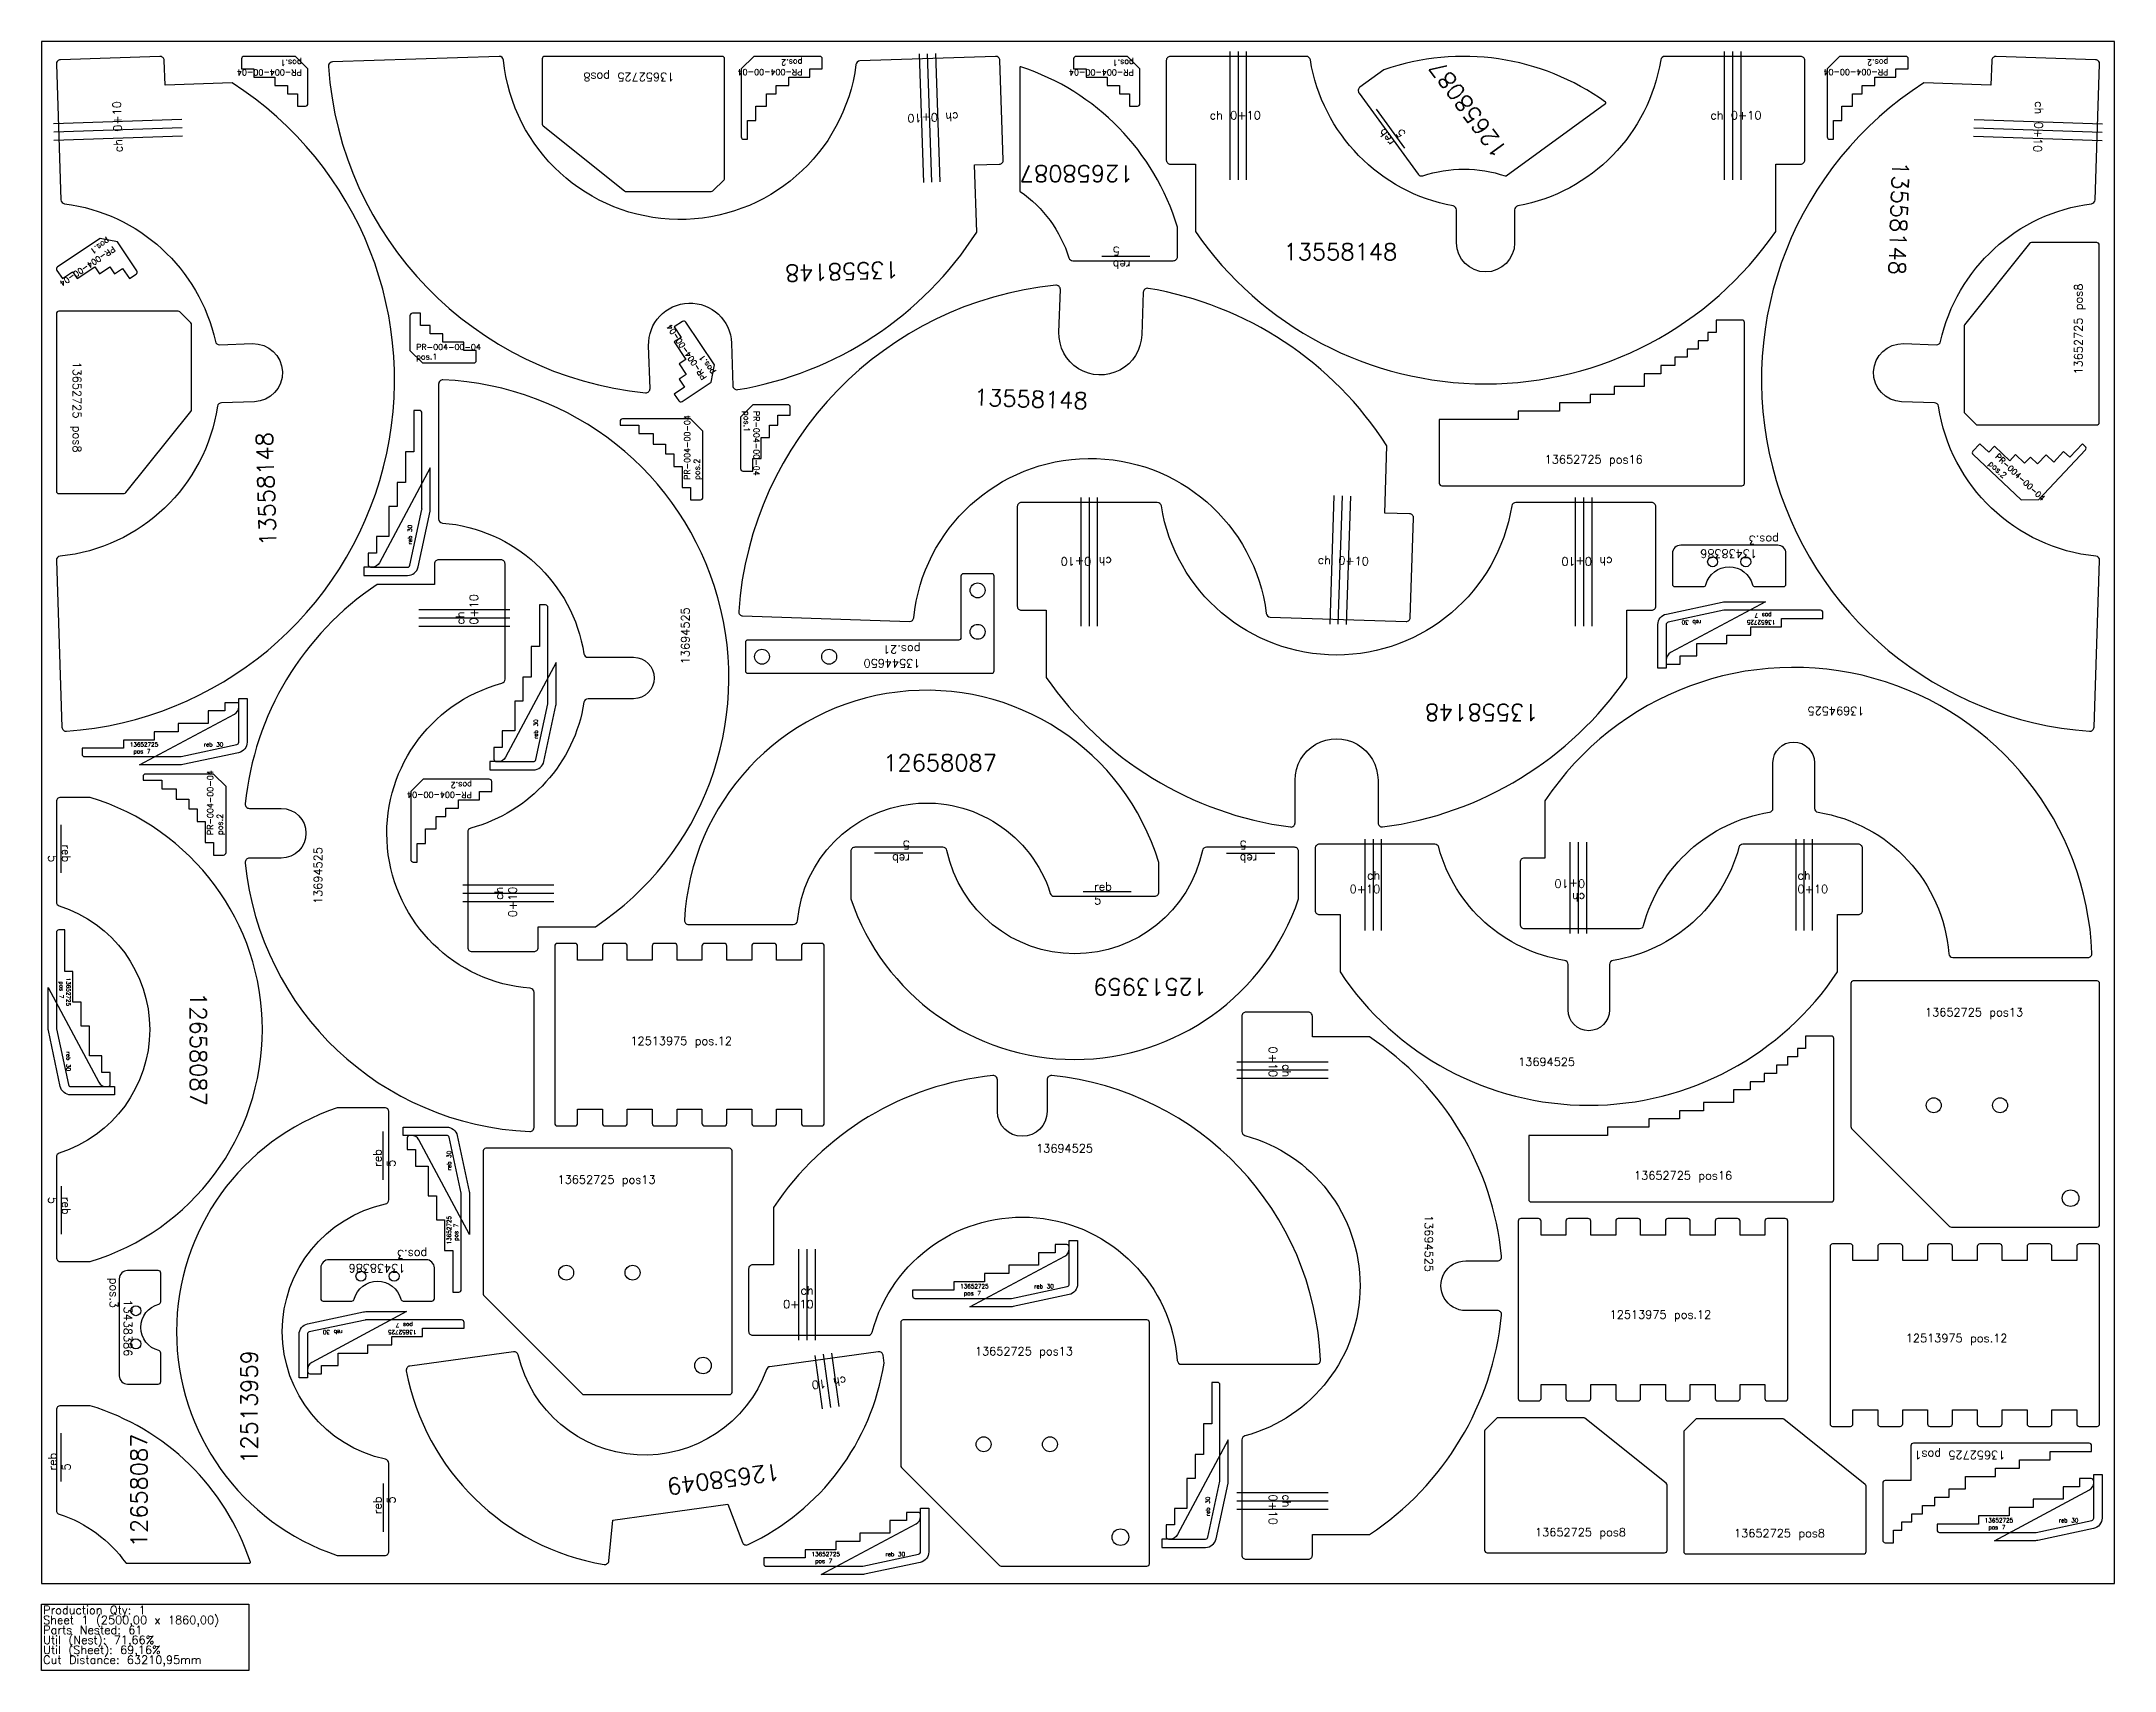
# Model space of a CAD drawing. Header units: millimetres. Extents: x 0 to 2500, y -105 to 1860.
import ezdxf

# ---------------------------------------------------------------- set-up
doc = ezdxf.new("R2010")
doc.units = ezdxf.units.MM
for name, color, linetype in [('12513959', 7, 'Continuous'), ('12658049', 7, 'Continuous'), ('12658087', 7, 'Continuous'), ('13438386', 7, 'Continuous'), ('13544650v0', 7, 'Continuous'), ('13558148', 7, 'Continuous'), ('13652725', 7, 'Continuous'), ('13694525', 7, 'Continuous'), ('Chanfro', 7, 'Continuous'), ('PR-004-00-04', 7, 'Continuous'), ('Rebaixo', 7, 'Continuous'), ('sheet', 24, 'Continuous'), ('Stats', 7, 'Continuous'), ('Texto', 7, 'Continuous')]:
    doc.layers.add(name, color=color, linetype=linetype)
doc.styles.get("Standard").update_dxf_attribs({"font": 'txt.shx'})

msp = doc.modelspace()

# ---------------------------------------------------------------- linework, layer by layer
at = {"color": 4}
for points in [[(606.9, 1842, 0.414214), (603.9, 1839), (603.9, 1760.4, 0.227838), (605.1, 1758.1), (703.1, 1679.7, 0.170304), (705, 1679), (807.7, 1679, 0.198912), (809.8, 1679.9), (823.1, 1693.1, 0.198912), (823.9, 1695.2), (823.9, 1839, 0.414214), (820.9, 1842)], [(2481.5, 1614.5, 0.414214), (2478.5, 1617.5), (2399.9, 1617.5, 0.227838), (2397.6, 1616.3), (2319.2, 1518.3, 0.170304), (2318.5, 1516.4), (2318.5, 1413.7, 0.198912), (2319.4, 1411.6), (2332.6, 1398.3, 0.198912), (2334.7, 1397.5), (2478.5, 1397.5, 0.414214), (2481.5, 1400.5)], [(18, 1317.7, 0.414214), (21, 1314.7), (99.6, 1314.7, 0.227838), (101.9, 1315.8), (180.3, 1413.8, 0.170304), (181, 1415.7), (181, 1518.4, 0.198912), (180.1, 1520.5), (166.9, 1533.8, 0.198912), (164.8, 1534.7), (21, 1534.7, 0.414214), (18, 1531.7)], [(941, 772), (919.5, 772, 0.414214), (916.5, 769), (916.5, 752), (886.5, 752), (886.5, 769, 0.414214), (883.5, 772), (859.5, 772, 0.414214), (856.5, 769), (856.5, 752), (826.5, 752), (826.5, 769, 0.414214), (823.5, 772), (799.5, 772, 0.414214), (796.5, 769), (796.5, 752), (766.5, 752), (766.5, 769, 0.414214), (763.5, 772), (739.5, 772, 0.414214), (736.5, 769), (736.5, 752), (706.5, 752), (706.5, 769, 0.414214), (703.5, 772), (679.5, 772, 0.414214), (676.5, 769), (676.5, 752), (646.5, 752), (646.5, 769, 0.414214), (643.5, 772), (622, 772, 0.414214), (619, 769), (619, 555, 0.414214), (622, 552), (643.5, 552, 0.414214), (646.5, 555), (646.5, 572), (676.5, 572), (676.5, 555, 0.414214), (679.5, 552), (703.5, 552, 0.414214), (706.5, 555), (706.5, 572), (736.5, 572), (736.5, 555, 0.414214), (739.5, 552), (763.5, 552, 0.414214), (766.5, 555), (766.5, 572), (796.5, 572), (796.5, 555, 0.414214), (799.5, 552), (823.5, 552, 0.414214), (826.5, 555), (826.5, 572), (856.5, 572), (856.5, 555, 0.414214), (859.5, 552), (883.5, 552, 0.414214), (886.5, 555), (886.5, 572), (916.5, 572), (916.5, 555, 0.414214), (919.5, 552), (941, 552, 0.414214), (944, 555), (944, 769, 0.414214)], [(2482, 432.8), (2482, 723.8, 0.414214), (2479, 726.8), (2185, 726.8, 0.414214), (2182, 723.8), (2182, 551.1, 0.198912), (2182.9, 548.9), (2301.1, 430.7, 0.198912), (2303.2, 429.8), (2479, 429.8, 0.414214)], [(832.8, 230.9), (832.8, 521.9, 0.414214), (829.8, 524.9), (535.8, 524.9, 0.414214), (532.8, 521.9), (532.8, 349.1, 0.198912), (533.7, 347), (651.9, 228.7, 0.198912), (654.1, 227.9), (829.8, 227.9, 0.414214)], [(2102.9, 440.2), (2081.4, 440.2, 0.414214), (2078.4, 437.2), (2078.4, 420.2), (2048.4, 420.2), (2048.4, 437.2, 0.414214), (2045.4, 440.2), (2021.4, 440.2, 0.414214), (2018.4, 437.2), (2018.4, 420.2), (1988.4, 420.2), (1988.4, 437.2, 0.414214), (1985.4, 440.2), (1961.4, 440.2, 0.414214), (1958.4, 437.2), (1958.4, 420.2), (1928.4, 420.2), (1928.4, 437.2, 0.414214), (1925.4, 440.2), (1901.4, 440.2, 0.414214), (1898.4, 437.2), (1898.4, 420.2), (1868.4, 420.2), (1868.4, 437.2, 0.414214), (1865.4, 440.2), (1841.4, 440.2, 0.414214), (1838.4, 437.2), (1838.4, 420.2), (1808.4, 420.2), (1808.4, 437.2, 0.414214), (1805.4, 440.2), (1783.9, 440.2, 0.414214), (1780.9, 437.2), (1780.9, 223.2, 0.414214), (1783.9, 220.2), (1805.4, 220.2, 0.414214), (1808.4, 223.2), (1808.4, 240.2), (1838.4, 240.2), (1838.4, 223.2, 0.414214), (1841.4, 220.2), (1865.4, 220.2, 0.414214), (1868.4, 223.2), (1868.4, 240.2), (1898.4, 240.2), (1898.4, 223.2, 0.414214), (1901.4, 220.2), (1925.4, 220.2, 0.414214), (1928.4, 223.2), (1928.4, 240.2), (1958.4, 240.2), (1958.4, 223.2, 0.414214), (1961.4, 220.2), (1985.4, 220.2, 0.414214), (1988.4, 223.2), (1988.4, 240.2), (2018.4, 240.2), (2018.4, 223.2, 0.414214), (2021.4, 220.2), (2045.4, 220.2, 0.414214), (2048.4, 223.2), (2048.4, 240.2), (2078.4, 240.2), (2078.4, 223.2, 0.414214), (2081.4, 220.2), (2102.9, 220.2, 0.414214), (2105.9, 223.2), (2105.9, 437.2, 0.414214)], [(2479, 409.5), (2457.5, 409.5, 0.414214), (2454.5, 406.5), (2454.5, 389.5), (2424.5, 389.5), (2424.5, 406.5, 0.414214), (2421.5, 409.5), (2397.5, 409.5, 0.414214), (2394.5, 406.5), (2394.5, 389.5), (2364.5, 389.5), (2364.5, 406.5, 0.414214), (2361.5, 409.5), (2337.5, 409.5, 0.414214), (2334.5, 406.5), (2334.5, 389.5), (2304.5, 389.5), (2304.5, 406.5, 0.414214), (2301.5, 409.5), (2277.5, 409.5, 0.414214), (2274.5, 406.5), (2274.5, 389.5), (2244.5, 389.5), (2244.5, 406.5, 0.414214), (2241.5, 409.5), (2217.5, 409.5, 0.414214), (2214.5, 406.5), (2214.5, 389.5), (2184.5, 389.5), (2184.5, 406.5, 0.414214), (2181.5, 409.5), (2160, 409.5, 0.414214), (2157, 406.5), (2157, 192.5, 0.414214), (2160, 189.5), (2181.5, 189.5, 0.414214), (2184.5, 192.5), (2184.5, 209.5), (2214.5, 209.5), (2214.5, 192.5, 0.414214), (2217.5, 189.5), (2241.5, 189.5, 0.414214), (2244.5, 192.5), (2244.5, 209.5), (2274.5, 209.5), (2274.5, 192.5, 0.414214), (2277.5, 189.5), (2301.5, 189.5, 0.414214), (2304.5, 192.5), (2304.5, 209.5), (2334.5, 209.5), (2334.5, 192.5, 0.414214), (2337.5, 189.5), (2361.5, 189.5, 0.414214), (2364.5, 192.5), (2364.5, 209.5), (2394.5, 209.5), (2394.5, 192.5, 0.414214), (2397.5, 189.5), (2421.5, 189.5, 0.414214), (2424.5, 192.5), (2424.5, 209.5), (2454.5, 209.5), (2454.5, 192.5, 0.414214), (2457.5, 189.5), (2479, 189.5, 0.414214), (2482, 192.5), (2482, 406.5, 0.414214)], [(1336.2, 23.9), (1336.2, 314.9, 0.414214), (1333.2, 317.9), (1039.2, 317.9, 0.414214), (1036.2, 314.9), (1036.2, 142.1, 0.198912), (1037.1, 140), (1155.3, 21.8, 0.198912), (1157.4, 20.9), (1333.2, 20.9, 0.414214)], [(1957.4, 37, 0.414214), (1960.4, 40), (1960.4, 118.5, 0.227838), (1959.3, 120.9), (1861.2, 199.3, 0.170304), (1859.4, 200), (1756.6, 200, 0.198912), (1754.5, 199.1), (1741.3, 185.8, 0.198912), (1740.4, 183.7), (1740.4, 40, 0.414214), (1743.4, 37)], [(2197.4, 35.7, 0.414214), (2200.4, 38.7), (2200.4, 117.3, 0.227838), (2199.3, 119.6), (2101.2, 198.1, 0.170304), (2099.4, 198.7), (1996.6, 198.7, 0.198912), (1994.5, 197.8), (1981.3, 184.6, 0.198912), (1980.4, 182.5), (1980.4, 38.7, 0.414214), (1983.4, 35.7)]]:
    msp.add_lwpolyline(points, format="xyb", close=True, dxfattribs=at)
at = {"color": 1}
for points in [[(441.5, 1225.9, 0.353653), (444.4, 1228.2), (458.9, 1295.6, 0.052822), (458.9, 1296.2), (458.9, 1411.9, 0.414214), (455.9, 1414.9), (448.9, 1414.9), (448.9, 1364.9), (438.9, 1364.9), (438.9, 1327.9), (428.9, 1327.9), (428.9, 1298.9), (418.9, 1298.9), (418.9, 1262.9), (403.9, 1262.9), (403.9, 1242.9), (393.9, 1242.9), (393.9, 1228.9, 0.414214), (396.9, 1225.9)], [(593.3, 991.3, 0.353653), (596.2, 993.7), (610.6, 1061, 0.052822), (610.7, 1061.6), (610.7, 1177.3, 0.414214), (607.7, 1180.3), (600.7, 1180.3), (600.7, 1130.3), (590.7, 1130.3), (590.7, 1093.3), (580.7, 1093.3), (580.7, 1064.3), (570.7, 1064.3), (570.7, 1028.3), (555.7, 1028.3), (555.7, 1008.3), (545.7, 1008.3), (545.7, 994.3, 0.414214), (548.7, 991.3)], [(1403.8, 53.6, 0.353653), (1406.7, 56), (1421.1, 123.3, 0.052822), (1421.2, 123.9), (1421.2, 239.6, 0.414214), (1418.2, 242.6), (1411.2, 242.6), (1411.2, 192.6), (1401.2, 192.6), (1401.2, 155.6), (1391.2, 155.6), (1391.2, 126.6), (1381.2, 126.6), (1381.2, 90.6), (1366.2, 90.6), (1366.2, 70.6), (1356.2, 70.6), (1356.2, 56.6, 0.414214), (1359.2, 53.6)]]:
    msp.add_lwpolyline(points, format="xyb", close=True, dxfattribs=at)
at = {"color": 2}
for points in [[(1959.3, 1156.6), (1959.3, 1109), (1976.3, 1109), (1976.3, 1119), (1996.3, 1119), (1996.3, 1134), (2032.3, 1134), (2032.3, 1144), (2061.3, 1144), (2061.3, 1154), (2098.3, 1154), (2098.3, 1164), (2148.3, 1164), (2148.3, 1171, 0.414214), (2145.3, 1174), (2029.7, 1174, 0.052822), (2029, 1174), (1961.7, 1159.5, 0.353653)], [(238, 1014.8), (238, 1062.4), (221, 1062.4), (221, 1052.4), (201, 1052.4), (201, 1037.4), (165, 1037.4), (165, 1027.4), (136, 1027.4), (136, 1017.4), (99, 1017.4), (99, 1007.4), (49, 1007.4), (49, 1000.4, 0.414214), (52, 997.4), (167.7, 997.4, 0.052822), (168.3, 997.4), (235.6, 1011.9, 0.353653)], [(35.4, 599.3), (80, 599.3, 0.414214), (83, 602.3), (83, 616.3), (73, 616.3), (73, 636.3), (58, 636.3), (58, 672.3), (48, 672.3), (48, 701.3), (38, 701.3), (38, 738.3), (28, 738.3), (28, 788.3), (21, 788.3, 0.414214), (18, 785.3), (18, 669.6, 0.052822), (18.1, 669), (32.5, 601.7, 0.353653)], [(488.7, 540.5), (444.2, 540.5, 0.414214), (441.2, 537.5), (441.2, 523.5), (451.2, 523.5), (451.2, 503.5), (466.2, 503.5), (466.2, 467.5), (476.2, 467.5), (476.2, 438.5), (486.2, 438.5), (486.2, 401.5), (496.2, 401.5), (496.2, 351.5), (503.2, 351.5, 0.414214), (506.2, 354.5), (506.2, 470.2, 0.052822), (506.1, 470.8), (491.7, 538.2, 0.353653)], [(1239.4, 361.2), (1239.4, 405.8, 0.414214), (1236.4, 408.8), (1222.4, 408.8), (1222.4, 398.8), (1202.4, 398.8), (1202.4, 383.8), (1166.4, 383.8), (1166.4, 373.8), (1137.4, 373.8), (1137.4, 363.8), (1100.4, 363.8), (1100.4, 353.8), (1050.4, 353.8), (1050.4, 346.8, 0.414214), (1053.4, 343.8), (1169.1, 343.8, 0.052822), (1169.8, 343.9), (1237.1, 358.3, 0.353653)], [(320.7, 300.5), (320.7, 255.9, 0.414214), (323.7, 252.9), (337.7, 252.9), (337.7, 262.9), (357.7, 262.9), (357.7, 277.9), (393.7, 277.9), (393.7, 287.9), (422.7, 287.9), (422.7, 297.9), (459.7, 297.9), (459.7, 307.9), (509.7, 307.9), (509.7, 314.9, 0.414214), (506.7, 317.9), (391, 317.9, 0.052822), (390.4, 317.8), (323, 303.4, 0.353653)], [(2474.9, 79), (2474.9, 123.6, 0.414214), (2471.9, 126.6), (2457.9, 126.6), (2457.9, 116.6), (2437.9, 116.6), (2437.9, 101.6), (2401.9, 101.6), (2401.9, 91.6), (2372.9, 91.6), (2372.9, 81.6), (2335.9, 81.6), (2335.9, 71.6), (2285.9, 71.6), (2285.9, 64.6, 0.414214), (2288.9, 61.6), (2404.6, 61.6, 0.052822), (2405.3, 61.6), (2472.6, 76.1, 0.353653)], [(1060.1, 38.2), (1060.1, 82.8, 0.414214), (1057.1, 85.8), (1043.1, 85.8), (1043.1, 75.8), (1023.1, 75.8), (1023.1, 60.8), (987.1, 60.8), (987.1, 50.8), (958.1, 50.8), (958.1, 40.8), (921.1, 40.8), (921.1, 30.8), (871.1, 30.8), (871.1, 23.8, 0.414214), (874.1, 20.8), (989.8, 20.8, 0.052822), (990.4, 20.9), (1057.7, 35.3, 0.353653)]]:
    msp.add_lwpolyline(points, format="xyb", close=True, dxfattribs=at)
at = {"color": 4}
for centre, radius in [((2282, 576.8), 9), ((2362, 576.8), 9), ((2447, 464.8), 10), ((632.8, 374.9), 9), ((712.8, 374.9), 9), ((797.8, 262.9), 10), ((1136.2, 167.9), 9), ((1216.2, 167.9), 9), ((1301.2, 55.9), 10)]:
    msp.add_circle(centre, radius, dxfattribs=at)
at = {"layer": '12513959', "color": 4}
for points in [[(1087.1, 888), (981, 888, 0.414214), (976, 883), (976, 825.8, 0.717624), (1516, 825.8), (1516, 883, 0.414214), (1511, 888), (1404.9, 888, 0.353739), (1400.1, 884.1, -0.808668), (1092, 884.1, 0.353739)], [(419, 462.7), (419, 568.8, 0.414214), (414, 573.8), (356.7, 573.8, 0.717624), (356.7, 33.8), (414, 33.8, 0.414214), (419, 38.8), (419, 144.9, 0.353739), (415, 149.8, -0.808668), (415, 457.8, 0.353739)]]:
    msp.add_lwpolyline(points, format="xyb", close=True, dxfattribs=at)
at = {"layer": '12658049', "color": 4}
msp.add_lwpolyline([(1009.2, 279.5), (878.5, 261.5, 0.27887), (874.5, 258.3, -0.746733), (574.9, 275.7, 0.387226), (569.3, 279.5), (444.2, 262.3, 0.429586), (440, 256.4, 0.313253), (678.5, 23, 0.435826), (684.3, 27.4), (688.9, 76.4), (827.6, 95.5), (845.3, 49.6, 0.435826), (852.1, 46.9, 0.248185), (1016.2, 265.8), (1014.9, 275.3, 0.414214)], format="xyb", close=True, dxfattribs=at)
at = {"layer": '12658087', "color": 4}
for points in [[(1179.9, 1680.1, 0.243337), (1180.4, 1679.2, -0.163054), (1239.1, 1599, 0.32655), (1243.8, 1595.5), (1364.9, 1595.5, 0.414214), (1369.9, 1600.5), (1369.9, 1636.1, 0.244692), (1181.2, 1829.4, 0.510573), (1179.9, 1828.4)], [(1766.2, 1697.9), (1886.1, 1785.2, 0.510573), (1886.1, 1786.9, 0.244692), (1618.8, 1825.6), (1590, 1804.7, 0.414214), (1588.9, 1797.7), (1660.2, 1699.8, 0.32655), (1665.8, 1698, -0.163054), (1765.2, 1697.8, 0.243337)], [(1342.5, 828.9, 0.414214), (1347.5, 833.9), (1347.5, 869.5, 0.840577), (775.4, 800.1, 0.429586), (780.4, 794.9), (906.7, 794.9, 0.387226), (911.7, 799.4, -0.817096), (1216.6, 832.4, 0.32655), (1221.4, 828.9)], [(18, 514.3), (18, 393.2, 0.414214), (23, 388.2), (58.6, 388.2, 0.742519), (58.6, 948.2), (23, 948.2, 0.414214), (18, 943.2), (18, 822.1, 0.32655), (21.5, 817.3, -0.731055), (21.5, 519.1, 0.32655)], [(102.6, 24.4), (250.9, 24.4, 0.510573), (251.9, 25.7, 0.244692), (58.6, 214.4), (23, 214.4, 0.414214), (18, 209.4), (18, 88.3, 0.32655), (21.5, 83.5, -0.163054), (101.7, 24.8, 0.243337)]]:
    msp.add_lwpolyline(points, format="xyb", close=True, dxfattribs=at)
at = {"layer": '13438386', "color": 4}
for points in [[(2100.8, 1202.4, 0.414214), (2103.8, 1205.4), (2103.8, 1242.4, 0.414214), (2093.8, 1252.4), (1976.8, 1252.4, 0.414214), (1966.8, 1242.4), (1966.8, 1205.4, 0.414214), (1969.8, 1202.4), (2004.3, 1202.4, 0.341999), (2007.2, 1204.7, -0.774597), (2063.4, 1204.7, 0.341999), (2066.3, 1202.4)], [(143.9, 374.5, 0.414214), (140.9, 377.5), (103.9, 377.5, 0.414214), (93.9, 367.5), (93.9, 250.5, 0.414214), (103.9, 240.5), (140.9, 240.5, 0.414214), (143.9, 243.5), (143.9, 278, 0.341999), (141.6, 280.9, -0.774597), (141.6, 337, 0.341999), (143.9, 339.9)], [(470.8, 340.6, 0.414214), (473.8, 343.6), (473.8, 380.6, 0.414214), (463.8, 390.6), (346.8, 390.6, 0.414214), (336.8, 380.6), (336.8, 343.6, 0.414214), (339.8, 340.6), (374.3, 340.6, 0.341999), (377.2, 342.9, -0.774597), (433.4, 342.9, 0.341999), (436.3, 340.6)]]:
    msp.add_lwpolyline(points, format="xyb", close=True, dxfattribs=at)
for centre in [(2015.3, 1232.4), (2055.3, 1232.4), (385.3, 370.6), (425.3, 370.6), (113.9, 329), (113.9, 289)]:
    msp.add_circle(centre, 6, dxfattribs=at)
at = {"layer": '13544650v0', "color": 4}
msp.add_lwpolyline([(851.9, 1137.9, 0.414214), (848.9, 1134.9), (848.9, 1100.9, 0.414214), (851.9, 1097.9), (1145.9, 1097.9, 0.414214), (1148.9, 1100.9), (1148.9, 1214.9, 0.414214), (1145.9, 1217.9), (1111.9, 1217.9, 0.414214), (1108.9, 1214.9), (1108.9, 1140.9, -0.414214), (1105.9, 1137.9)], format="xyb", close=True, dxfattribs=at)
for centre in [(1128.9, 1197.9), (1128.9, 1147.9), (868.9, 1117.9), (949.9, 1117.9)]:
    msp.add_circle(centre, 9, dxfattribs=at)
at = {"layer": '13558148', "color": 4}
for points in [[(256.8, 1425.5), (217.1, 1424.2, 0.361383), (212.3, 1420, -0.342125), (22.5, 1239.1, 0.394276), (18, 1234), (24.7, 1032.8, 0.424715), (30.1, 1028, 0.722503), (230, 1809.9), (149, 1807.2), (148, 1837.1, 0.414214), (142.8, 1842), (22.9, 1838, 0.414214), (18, 1832.8), (23.5, 1669.1, 0.367947), (27.9, 1664.3, -0.316641), (209.7, 1498.1, 0.361383), (214.8, 1494.2), (254.4, 1495.5, -0.999995)], [(728.4, 1436.3, 0.453224), (733.9, 1441.4), (732.2, 1492.8, -0.999999), (832.1, 1496.1), (833.8, 1444.8, 0.453224), (839.6, 1440, 0.212169), (1127.8, 1630), (1125.1, 1711), (1155.1, 1712, 0.414214), (1159.9, 1717.2), (1155.9, 1837.1, 0.414214), (1150.7, 1842), (987, 1836.5, 0.367947), (982.2, 1832.1, -0.891565), (557.1, 1837.5, 0.394276), (551.9, 1842), (350.8, 1835.3, 0.424715), (346, 1829.9, 0.36609)], [(1530.2, 1837.8, 0.367947), (1525.3, 1842), (1361.5, 1842, 0.414214), (1356.5, 1837), (1356.5, 1717, 0.414214), (1361.5, 1712), (1391.5, 1712), (1391.5, 1630.9, 0.525454), (2091.5, 1630.9), (2091.5, 1712), (2121.5, 1712, 0.414214), (2126.5, 1717), (2126.5, 1837, 0.414214), (2121.5, 1842), (1957.7, 1842, 0.367947), (1952.7, 1837.8, -0.316641), (1780.6, 1661.6, 0.361383), (1776.5, 1656.7), (1776.5, 1617, -0.999995), (1706.5, 1617), (1706.5, 1656.7, 0.361383), (1702.4, 1661.6, -0.316641)], [(2243.2, 1425.5, -0.999997), (2245.6, 1495.5), (2285.2, 1494.2, 0.361383), (2290.3, 1498.1, -0.316641), (2472.1, 1664.3, 0.367947), (2476.5, 1669.1), (2482, 1832.8, 0.414214), (2477.1, 1838), (2357.2, 1842, 0.414214), (2352, 1837.1), (2351, 1807.2), (2270, 1809.9, 0.722503), (2469.9, 1028, 0.424715), (2475.3, 1032.8), (2482, 1234, 0.394276), (2477.5, 1239.1, -0.342125), (2287.7, 1420, 0.361383), (2282.9, 1424.2)], [(1223.2, 1565.9, 0.36609), (840.8, 1172.3, 0.424715), (845.6, 1167), (1046.8, 1160.3, 0.394276), (1051.9, 1164.8, -0.891565), (1477.1, 1170.1, 0.367947), (1481.8, 1165.7), (1645.6, 1160.3, 0.414214), (1650.7, 1165.1), (1654.7, 1285, 0.414214), (1649.9, 1290.2), (1619.9, 1291.2), (1622.6, 1372.2, 0.212169), (1334.5, 1562.2, 0.453224), (1328.7, 1557.5), (1326.9, 1506.1, -1.000003), (1227, 1509.4), (1228.7, 1560.8, 0.453224)], [(1911.8, 1092.8), (1911.8, 1173.9), (1941.8, 1173.9, 0.414214), (1946.8, 1178.9), (1946.8, 1298.9, 0.414214), (1941.8, 1303.9), (1778, 1303.9, 0.367947), (1773, 1299.7, -0.851122), (1350.5, 1299.7, 0.367947), (1345.6, 1303.9), (1181.8, 1303.9, 0.414214), (1176.8, 1298.9), (1176.8, 1178.9, 0.414214), (1181.8, 1173.9), (1211.8, 1173.9), (1211.8, 1092.8, 0.212169), (1506.1, 912.5, 0.453224), (1511.8, 917.5), (1511.8, 968.9, -1.000002), (1611.8, 968.9), (1611.8, 917.5, 0.453224), (1617.4, 912.5, 0.212169)]]:
    msp.add_lwpolyline(points, format="xyb", close=True, dxfattribs=at)
at = {"layer": '13652725', "color": 4}
for points in [[(1685.7, 1327, 0.414214), (1688.7, 1324), (2050.7, 1324, 0.414214), (2053.7, 1327), (2053.7, 1521, 0.414214), (2050.7, 1524), (2019.7, 1524), (2019.7, 1509), (2009.7, 1509), (2009.7, 1499), (1997.7, 1499), (1997.7, 1489), (1984.7, 1489), (1984.7, 1479), (1969.7, 1479), (1969.7, 1469), (1952.7, 1469), (1952.7, 1459), (1932.7, 1459), (1932.7, 1444), (1896.7, 1444), (1896.7, 1434), (1867.7, 1434), (1867.7, 1424), (1830.7, 1424), (1830.7, 1414), (1780.7, 1414), (1780.7, 1404), (1685.7, 1404)], [(1793.5, 463.3, 0.414214), (1796.5, 460.3), (2158.5, 460.3, 0.414214), (2161.5, 463.3), (2161.5, 657.3, 0.414214), (2158.5, 660.3), (2127.5, 660.3), (2127.5, 645.3), (2117.5, 645.3), (2117.5, 635.3), (2105.5, 635.3), (2105.5, 625.3), (2092.5, 625.3), (2092.5, 615.3), (2077.5, 615.3), (2077.5, 605.3), (2060.5, 605.3), (2060.5, 595.3), (2040.5, 595.3), (2040.5, 580.3), (2004.5, 580.3), (2004.5, 570.3), (1975.5, 570.3), (1975.5, 560.3), (1938.5, 560.3), (1938.5, 550.3), (1888.5, 550.3), (1888.5, 540.3), (1793.5, 540.3)], [(2422.4, 159.2), (2472.4, 159.2), (2472.4, 166.2, 0.414214), (2469.4, 169.2), (2257.4, 169.2, 0.414214), (2254.4, 166.2), (2254.4, 124.2), (2223.4, 124.2, 0.414214), (2220.4, 121.2), (2220.4, 52.2, 0.414214), (2223.4, 49.2), (2233.4, 49.2), (2233.4, 64.2), (2243.4, 64.2), (2243.4, 74.2), (2255.4, 74.2), (2255.4, 84.2), (2268.4, 84.2), (2268.4, 94.2), (2283.4, 94.2), (2283.4, 104.2), (2300.4, 104.2), (2300.4, 114.2), (2320.4, 114.2), (2320.4, 129.2), (2356.4, 129.2), (2356.4, 139.2), (2385.4, 139.2), (2385.4, 149.2), (2422.4, 149.2)]]:
    msp.add_lwpolyline(points, format="xyb", close=True, dxfattribs=at)
at = {"layer": '13694525', "color": 4}
for points in [[(517.7, 911.1, 0.339188), (514, 906.3), (514, 767.2, 0.414214), (519, 762.2), (594, 762.2, 0.414214), (599, 767.2), (599, 792.2), (668, 792.2, 0.726683), (484.2, 1451.8, 0.426648), (479, 1446.8), (479, 1284.1, 0.391548), (483.6, 1279.1, -0.347088), (654.2, 1121.4, 0.369089), (659.1, 1117.2), (714, 1117.2, -0.999996), (714, 1067.2), (659.1, 1067.2, 0.369089), (654.2, 1062.9, -0.296117)], [(554, 1234.9), (479, 1234.9, 0.414214), (474, 1229.9), (474, 1204.9), (405, 1204.9, 0.225289), (245.8, 940.4, 0.443442), (250.8, 934.9), (289, 934.9, -0.999994), (289, 874.9), (250.8, 874.9, 0.443442), (245.8, 869.4, 0.373488), (588.8, 545.2, 0.426648), (594, 550.2), (594, 712.9, 0.391548), (589.4, 717.9, -0.842647), (555.3, 1085.9, 0.339188), (559, 1090.8), (559, 1229.9, 0.414214)], [(1932.1, 793.7, -0.296117), (2083.9, 930.2, 0.369089), (2088.1, 935.1), (2088.1, 990, -0.999998), (2138.1, 990), (2138.1, 935.1, 0.369089), (2142.4, 930.2, -0.347088), (2300.1, 759.6, 0.391548), (2305, 755), (2467.8, 755, 0.426648), (2472.8, 760.2, 0.726683), (1813.1, 944), (1813.1, 875), (1788.1, 875, 0.414214), (1783.1, 870), (1783.1, 795, 0.414214), (1788.1, 790), (1927.2, 790, 0.339188)], [(1836.8, 751.6, -0.296117), (1685, 888.1, 0.339188), (1680.2, 891.8), (1541, 891.8, 0.414214), (1536, 886.8), (1536, 811.8, 0.414214), (1541, 806.8), (1566, 806.8), (1566, 737.8, 0.536675), (2166, 737.8), (2166, 806.8), (2191, 806.8, 0.414214), (2196, 811.8), (2196, 886.8, 0.414214), (2191, 891.8), (2051.9, 891.8, 0.339188), (2047.1, 888.1, -0.296117), (1895.3, 751.6, 0.369089), (1891, 746.6), (1891, 691.8, -0.999996), (1841, 691.8), (1841, 746.6, 0.369089)], [(1532.6, 659.2), (1532.6, 684.2, 0.414214), (1527.6, 689.2), (1452.6, 689.2, 0.414214), (1447.6, 684.2), (1447.6, 545.1, 0.339188), (1451.3, 540.3, -0.76657), (1451.3, 178.1, 0.339188), (1447.6, 173.3), (1447.6, 34.2, 0.414214), (1452.6, 29.2), (1527.6, 29.2, 0.414214), (1532.6, 34.2), (1532.6, 59.2), (1601.6, 59.2, 0.225289), (1760.8, 323.7, 0.443442), (1755.8, 329.2), (1717.6, 329.2, -1.000001), (1717.6, 389.2), (1755.8, 389.2, 0.443442), (1760.8, 394.7, 0.225289), (1601.6, 659.2)], [(852.8, 304.4, 0.414214), (857.8, 299.4), (996.9, 299.4, 0.339188), (1001.7, 303.1, -0.842647), (1369.7, 269, 0.391548), (1374.7, 264.4), (1537.5, 264.4, 0.426648), (1542.5, 269.6, 0.373488), (1218.3, 612.6, 0.443442), (1212.8, 607.6), (1212.8, 569.4, -0.999995), (1152.8, 569.4), (1152.8, 607.6, 0.443442), (1147.3, 612.6, 0.225289), (882.8, 453.4), (882.8, 384.4), (857.8, 384.4, 0.414214), (852.8, 379.4)]]:
    msp.add_lwpolyline(points, format="xyb", close=True, dxfattribs=at)
at = {"layer": 'Chanfro', "color": 4}
for p, q in [((1063.9, 1690), (1058.7, 1844.9)), ((1073.9, 1690.3), (1068.7, 1845.2)), ((1083.8, 1690.7), (1078.7, 1845.6)), ((1433.4, 1693), (1433.4, 1848)), ((1443.4, 1693), (1443.4, 1848)), ((1453.4, 1693), (1453.4, 1848)), ((2029.6, 1693), (2029.6, 1848)), ((2039.6, 1693), (2039.6, 1848)), ((2049.6, 1693), (2049.6, 1848)), ((169.3, 1765.9), (14.4, 1760.7)), ((169.7, 1755.9), (14.8, 1750.7)), ((2330.3, 1755.9), (2485.2, 1750.7)), ((2330.7, 1765.9), (2485.6, 1760.7)), ((170, 1745.9), (15.1, 1740.7)), ((2330, 1745.9), (2484.9, 1740.7)), ((1253.7, 1154.9), (1253.7, 1309.9)), ((1263.7, 1154.9), (1263.7, 1309.9)), ((1273.7, 1154.9), (1273.7, 1309.9)), ((1558.7, 1312.3), (1553.5, 1157.3)), ((1568.7, 1311.9), (1563.5, 1157)), ((1578.7, 1311.6), (1573.5, 1156.7)), ((1849.9, 1154.9), (1849.9, 1309.9)), ((1859.9, 1154.9), (1859.9, 1309.9)), ((1869.9, 1154.9), (1869.9, 1309.9)), ((455, 1174.7), (565, 1174.7)), ((455, 1164.7), (565, 1164.7)), ((455, 1154.7), (565, 1154.7)), ((1596.2, 787.8), (1596.2, 897.8)), ((1606.2, 787.8), (1606.2, 897.8)), ((1616.2, 787.8), (1616.2, 897.8)), ((1843.3, 894), (1843.3, 784)), ((1853.3, 894), (1853.3, 784)), ((1863.3, 894), (1863.3, 784)), ((2115.9, 787.8), (2115.9, 897.8)), ((2125.9, 787.8), (2125.9, 897.8)), ((2135.9, 787.8), (2135.9, 897.8)), ((618, 842.3), (508, 842.3)), ((618, 832.3), (508, 832.3)), ((618, 822.3), (508, 822.3)), ((1551.6, 629), (1441.6, 629)), ((1551.6, 619), (1441.6, 619)), ((1551.6, 609), (1441.6, 609)), ((913, 403.4), (913, 293.4)), ((923, 403.4), (923, 293.4)), ((933, 403.4), (933, 293.4)), ((942, 210.7), (933.1, 275.1)), ((951.9, 212.1), (943, 276.5)), ((961.8, 213.4), (953, 277.8)), ((1551.6, 109.3), (1441.6, 109.3)), ((1551.6, 99.3), (1441.6, 99.3)), ((1551.6, 89.3), (1441.6, 89.3))]:
    msp.add_line(p, q, dxfattribs=at)
at = {"layer": 'PR-004-00-04', "color": 4}
for points in [[(308.6, 1782), (318.3, 1782, 0.414214), (321.3, 1785), (321.3, 1827), (306.3, 1842), (244.3, 1842, 0.414214), (241.3, 1839), (241.3, 1827), (256.3, 1827), (256.3, 1817), (281.6, 1817), (281.6, 1807), (296.8, 1807), (296.8, 1797), (308.6, 1797)], [(858.9, 1842), (843.9, 1827), (843.9, 1745, 0.414214), (846.9, 1742), (851.5, 1742), (851.5, 1764.5), (861.6, 1764.5), (861.6, 1782), (874.3, 1782), (874.3, 1797), (886.1, 1797), (886.1, 1807), (901.3, 1807), (901.3, 1817), (926.6, 1817), (926.6, 1827), (941.6, 1827), (941.6, 1839, 0.414214), (938.6, 1842)], [(1312, 1782), (1321.7, 1782, 0.414214), (1324.7, 1785), (1324.7, 1827), (1309.7, 1842), (1247.7, 1842, 0.414214), (1244.7, 1839), (1244.7, 1827), (1259.7, 1827), (1259.7, 1817), (1285, 1817), (1285, 1807), (1300.2, 1807), (1300.2, 1797), (1312, 1797)], [(2168.5, 1842), (2153.5, 1827), (2153.5, 1745, 0.414214), (2156.5, 1742), (2161.1, 1742), (2161.1, 1764.5), (2171.2, 1764.5), (2171.2, 1782), (2183.9, 1782), (2183.9, 1797), (2195.7, 1797), (2195.7, 1807), (2210.9, 1807), (2210.9, 1817), (2236.2, 1817), (2236.2, 1827), (2251.2, 1827), (2251.2, 1839, 0.414214), (2248.2, 1842)], [(106.1, 1573.9), (114.2, 1579.3, 0.414214), (115, 1583.4), (91.7, 1618.3), (70.9, 1622.5), (19.3, 1588, 0.414214), (18.5, 1583.9), (25.2, 1573.9), (37.6, 1582.2), (43.2, 1573.9), (64.2, 1588), (69.8, 1579.7), (82.4, 1588.1), (88, 1579.8), (97.8, 1586.3)], [(457.1, 1532.2), (447.4, 1532.2, 0.414214), (444.4, 1529.2), (444.4, 1487.2), (459.4, 1472.2), (521.4, 1472.2, 0.414214), (524.4, 1475.2), (524.4, 1487.2), (509.4, 1487.2), (509.4, 1497.2), (484.1, 1497.2), (484.1, 1507.2), (468.9, 1507.2), (468.9, 1517.2), (457.1, 1517.2)], [(763.1, 1434.6), (768.5, 1426.6, 0.414214), (772.6, 1425.7), (807.5, 1449.1), (811.7, 1469.9), (777.2, 1521.4, 0.414214), (773.1, 1522.2), (763.1, 1515.6), (771.4, 1503.1), (763.1, 1497.5), (777.2, 1476.5), (768.9, 1471), (777.3, 1458.3), (769, 1452.8), (775.5, 1442.9)], [(797.7, 1389.8), (782.7, 1404.8), (700.7, 1404.8, 0.414214), (697.7, 1401.8), (697.7, 1397.2), (720.2, 1397.2), (720.2, 1387.1), (737.7, 1387.1), (737.7, 1374.4), (752.7, 1374.4), (752.7, 1362.6), (762.7, 1362.6), (762.7, 1347.4), (772.7, 1347.4), (772.7, 1322.1), (782.7, 1322.1), (782.7, 1307.1), (794.7, 1307.1, 0.414214), (797.7, 1310.1)], [(903, 1409.1), (903, 1418.8, 0.414214), (900, 1421.8), (858, 1421.8), (843, 1406.8), (843, 1344.8, 0.414214), (846, 1341.8), (858, 1341.8), (858, 1356.8), (868, 1356.8), (868, 1382.1), (878, 1382.1), (878, 1397.3), (888, 1397.3), (888, 1409.1)], [(2387.4, 1307.1), (2408.6, 1307.7), (2464.9, 1367.3, 0.414214), (2464.7, 1371.6), (2461.4, 1374.7), (2446, 1358.4), (2438.6, 1365.3), (2426.6, 1352.6), (2417.4, 1361.3), (2407.1, 1350.4), (2398.5, 1358.5), (2391.6, 1351.2), (2380.6, 1361.6), (2373.7, 1354.3), (2355.3, 1371.7), (2348.4, 1364.4), (2337.5, 1374.7), (2329.3, 1366, 0.414214), (2329.4, 1361.8)], [(222.6, 961.4), (207.6, 976.4), (125.6, 976.4, 0.414214), (122.6, 973.4), (122.6, 968.8), (145.1, 968.8), (145.1, 958.7), (162.6, 958.7), (162.6, 946), (177.6, 946), (177.6, 934.2), (187.6, 934.2), (187.6, 919), (197.6, 919), (197.6, 893.7), (207.6, 893.7), (207.6, 878.7), (219.6, 878.7, 0.414214), (222.6, 881.7)], [(460.4, 970.2), (445.4, 955.2), (445.4, 873.2, 0.414214), (448.4, 870.2), (453, 870.2), (453, 892.7), (463.1, 892.7), (463.1, 910.2), (475.8, 910.2), (475.8, 925.2), (487.6, 925.2), (487.6, 935.2), (502.8, 935.2), (502.8, 945.2), (528.1, 945.2), (528.1, 955.2), (543.1, 955.2), (543.1, 967.2, 0.414214), (540.1, 970.2)]]:
    msp.add_lwpolyline(points, format="xyb", close=True, dxfattribs=at)
at = {"layer": 'Rebaixo', "color": 4}
for p, q in [((1644.2, 1731.4), (1610.1, 1778.3)), ((1278.8, 1601.2), (1336.8, 1601.2)), ((23.7, 857.1), (23.7, 915)), ((1062.9, 881), (1004.7, 881)), ((1429.2, 881), (1487.4, 881)), ((1256.4, 834.6), (1314.3, 834.6)), ((412, 487), (412, 545.1)), ((23.7, 479.4), (23.7, 421.4)), ((23.7, 123.2), (23.7, 181.2)), ((412, 120.6), (412, 62.4))]:
    msp.add_line(p, q, dxfattribs=at)
at = {"layer": 'Rebaixo', "color": 1}
for points in [[(388.9, 1225.9), (388.9, 1215.9), (398.9, 1215.9), (441.5, 1215.9, 0.353653), (454.2, 1226.1), (468.6, 1293.5, 0.052822), (468.9, 1296.2), (468.9, 1345.6), (407.7, 1231.2, -0.276707), (398.9, 1225.9)], [(540.7, 991.3), (540.7, 981.3), (550.7, 981.3), (593.3, 981.3, 0.353653), (606, 991.6), (620.4, 1058.9, 0.052822), (620.7, 1061.6), (620.7, 1111), (559.5, 996.6, -0.276707), (550.7, 991.3)], [(1351.2, 53.6), (1351.2, 43.6), (1361.2, 43.6), (1403.8, 43.6, 0.353653), (1416.5, 53.9), (1430.9, 121.2, 0.052822), (1431.2, 123.9), (1431.2, 173.3), (1370, 58.9, -0.276707), (1361.2, 53.6)]]:
    msp.add_lwpolyline(points, format="xyb", close=True, dxfattribs=at)
at = {"layer": 'Rebaixo', "color": 2}
for points in [[(1959.3, 1104), (1949.3, 1104), (1949.3, 1114), (1949.3, 1156.6, -0.353653), (1959.6, 1169.3), (2026.9, 1183.7, -0.052822), (2029.7, 1184), (2079.1, 1184), (1964.6, 1122.8, 0.276707), (1959.3, 1114)], [(238, 1067.4), (248, 1067.4), (248, 1057.4), (248, 1014.8, -0.353653), (237.7, 1002.1), (170.4, 987.7, -0.052822), (167.7, 987.4), (118.3, 987.4), (232.7, 1048.6, 0.276707), (238, 1057.4)], [(88, 599.3), (88, 589.3), (78, 589.3), (35.4, 589.3, -0.353653), (22.7, 599.6), (8.3, 666.9, -0.052822), (8, 669.6), (8, 719), (69.2, 604.6, 0.276707), (78, 599.3)], [(436.2, 540.5), (436.2, 550.5), (446.2, 550.5), (488.7, 550.5, -0.353653), (501.4, 540.3), (515.9, 472.9, -0.052822), (516.2, 470.2), (516.2, 420.8), (455, 535.3, 0.276707), (446.2, 540.5)], [(1239.4, 413.8), (1249.4, 413.8), (1249.4, 403.8), (1249.4, 361.2, -0.353653), (1239.2, 348.5), (1171.8, 334.1, -0.052822), (1169.1, 333.8), (1119.7, 333.8), (1234.2, 395, 0.276707), (1239.4, 403.8)], [(320.7, 247.9), (310.7, 247.9), (310.7, 257.9), (310.7, 300.5, -0.353653), (320.9, 313.2), (388.3, 327.6, -0.052822), (391, 327.9), (440.4, 327.9), (326, 266.7, 0.276707), (320.7, 257.9)], [(2474.9, 131.6), (2484.9, 131.6), (2484.9, 121.6), (2484.9, 79, -0.353653), (2474.7, 66.3), (2407.3, 51.9, -0.052822), (2404.6, 51.6), (2355.2, 51.6), (2469.7, 112.8, 0.276707), (2474.9, 121.6)], [(1060.1, 90.8), (1070.1, 90.8), (1070.1, 80.8), (1070.1, 38.2, -0.353653), (1059.8, 25.5), (992.5, 11.1, -0.052822), (989.8, 10.8), (940.4, 10.8), (1054.8, 72, 0.276707), (1060.1, 80.8)]]:
    msp.add_lwpolyline(points, format="xyb", close=True, dxfattribs=at)
at = {"layer": 'sheet', "color": 7}
msp.add_lwpolyline([(0, 0), (2500, 0), (2500, 1860), (0, 1860)], close=True, dxfattribs=at)
at = {"layer": 'Stats', "color": 151}
msp.add_lwpolyline([(0, -25), (250, -25), (250, -105), (0, -105), (0, -25)], close=True, dxfattribs=at)

# ---------------------------------------------------------------- texts
at = {"layer": 'Chanfro', "color": 4, "char_height": 10}
for s, insert, width, attachment_point, rotation in [('ch 0+10', (97.7, 1726.5), 82.663, 7, 91.9139), ('ch 0+10', (2402.3, 1726.5), 82.663, 9, 268.0861), ('ch 0+10', (1044.4, 1762.3), 82.663, 3, 181.9139), ('ch 0+10', (1290.7, 1227.8), 82.663, 1, 180), ('ch 0+10', (1539.3, 1239.9), 82.663, 1, 358.0861), ('ch 0+10', (1832.9, 1227.8), 82.663, 3, 180), (' ch 0+10', (499.8, 1156.5), 13.94, 1, 90), (' ch 0+10', (573.2, 840.5), 13.94, 9, 90), (' ch 0+10', (1861.5, 849.2), 13.94, 7, 180), (' ch 0+10', (1506.8, 610.8), 13.94, 3, 270), ('ch 10', (929.7, 234.1), 58.166, 3, 187.8406), (' ch 0+10', (1506.8, 107.6), 13.94, 1, 270)]:
    msp.add_mtext(s, dxfattribs=dict(at, insert=insert, width=width, attachment_point=attachment_point, rotation=rotation))
for s, insert, width, attachment_point in [('ch 0+10', (1470.4, 1766), 82.663, 9), ('ch 0+10', (2012.6, 1766), 82.663, 7), (' ch 0+10', (1614.4, 832.6), 13.94, 9), (' ch 0+10', (2117.7, 832.6), 13.94, 7), (' ch 0+10', (931.2, 358.6), 13.94, 3)]:
    msp.add_mtext(s, dxfattribs=dict(at, insert=insert, width=width, attachment_point=attachment_point))
at = {"layer": 'Rebaixo', "color": 4, "char_height": 10}
for insert, width, attachment_point, rotation in [((1645.6, 1748.6), 30.968, 7, 126.0595), ((1291.8, 1612.4), 30.968, 9, 180), ((34.9, 870.1), 30.968, 3, 270), ((1047.2, 869.2), 35.2, 1, 180), ((1444.9, 869.2), 35.2, 3, 180), ((400.1, 502.6), 35.2, 1, 90), ((34.9, 466.3), 30.968, 1, 270), ((34.9, 136.3), 30.968, 7, 90), ((400.1, 105), 35.2, 3, 90)]:
    msp.add_mtext('reb 5', dxfattribs=dict(at, insert=insert, width=width, attachment_point=attachment_point, rotation=rotation))
at = {"layer": 'Rebaixo', "color": 1, "char_height": 5, "attachment_point": 1, "rotation": 90}
for insert in [(441.8, 1253.2), (593.6, 1018.6), (1404, 81)]:
    msp.add_mtext_dynamic_manual_height_columns('reb 30', width=122.875, gutter_width=12.5, heights=[0], dxfattribs=dict(at, insert=insert))
at = {"layer": 'Rebaixo', "color": 2, "char_height": 5, "attachment_point": 1}
for insert, rotation in [((2001.7, 1156.9), 180), ((35.1, 641.7), 270), ((489, 498.2), 90), ((363.1, 300.7), 180)]:
    msp.add_mtext_dynamic_manual_height_columns('reb 30', width=122.875, gutter_width=12.5, heights=[0], dxfattribs=dict(at, insert=insert, rotation=rotation))
for insert in [(195.6, 1014.5), (1197.1, 361), (2432.6, 78.7), (1017.7, 37.9)]:
    msp.add_mtext_dynamic_manual_height_columns('reb 30', width=122.875, gutter_width=12.5, heights=[0], dxfattribs=dict(at, insert=insert))
at = {"layer": 'Rebaixo', "color": 4, "insert": (1269.4, 845.8), "char_height": 10, "width": 30.968, "attachment_point": 1}
msp.add_mtext('reb 5', dxfattribs=at)
at = {"layer": 'Stats', "color": 60}
for s, p in [('Sheet 1 (2500,00 x 1860,00)', (2, -49)), ('Production Qty: 1', (2, -37)), ('Parts Nested: 61', (2, -61)), ('Util (Nest): 71,66%', (2, -73)), ('Util (Sheet): 69,16%', (2, -85)), ('Cut Distance: 63210,95mm', (2, -97))]:
    msp.add_text(s, height=10, dxfattribs=at).set_placement(p)
at = {"layer": 'Texto', "color": 4}
for s, insert, char_height, width, attachment_point, rotation in [('PR-004-00-04\\P{\\W6.3336;  }pos.1', (313.8, 1819.1), 7, 55.898, 1, 180), ('13652725 pos8', (763.1, 1812.1), 10, 122.875, 1, 180), ('PR-004-00-04\\P{\\W6.0981;  }pos.2', (917.6, 1819.5), 7, 55.898, 1, 180), ('PR-004-00-04\\P{\\W6.3336;  }pos.1', (1317.2, 1819.1), 7, 55.898, 1, 180), ('12658087', (1752.8, 1717.1), 20, 272.481, 1, 126.0595), ('PR-004-00-04\\P{\\W6.0981;  }pos.2', (2227.1, 1819.5), 7, 55.898, 1, 180), ('12658087', (1317, 1690.5), 20, 272.481, 1, 180), ('13558148', (2252.2, 1715.1), 20, 369.417, 1, 268.0861), ('PR-004-00-04\\P{\\W6.3336;  }pos.1', (89.8, 1607.6), 7, 55.898, 1, 213.75), ('13558148', (1034.3, 1574.8), 20, 369.417, 1, 181.9139), ('13652725 pos8', (2451.5, 1458.3), 10, 122.875, 1, 90), ('PR-004-00-04\\P{\\W6.3336;  }pos.1', (796.8, 1450.9), 7, 55.898, 1, 123.75), ('13652725 pos8', (47.9, 1473.9), 10, 122.875, 1, 270), ('13558148', (1124.9, 1441), 20, 369.417, 1, 358.0861), ('PR-004-00-04\\P{\\W6.0981;  }pos.2', (775.2, 1331.2), 7, 55.898, 1, 90), ('PR-004-00-04\\P{\\W6.3336;  }pos.1', (865.8, 1414.3), 7, 55.898, 1, 270), ('13558148', (263.3, 1251.2), 20, 369.417, 1, 91.9139), ('PR-004-00-04\\P{\\W6.0981;  }pos.2', (2360.2, 1363.7), 7, 55.898, 1, 316.6683), ('{\\W2.943215; }13438386 pos.3', (2095.2, 1237.1), 10, 120.903, 1, 180), ('13694525', (771.5, 1177.4), 10, 225.61, 3, 90), ('13544650\\Ppos.21', (1060, 1104.9), 10, 103.504, 1, 180), ('13558148', (1805.5, 1040.7), 20, 369.417, 1, 180), ('13694525', (2198.4, 1047.5), 10, 225.61, 1, 180), ('PR-004-00-04\\P{\\W6.0981;  }pos.2', (200, 902.8), 7, 55.898, 1, 90), ('PR-004-00-04\\P{\\W6.0981;  }pos.2', (519, 947.7), 7, 55.898, 1, 180), ('13694525', (328.5, 819.6), 10, 225.61, 1, 90), ('12513959', (1405.5, 729.6), 20, 125.415, 7, 180), ('12658087', (199.2, 713.3), 20, 272.481, 1, 270), ('13694525', (1678.1, 444.4), 10, 225.61, 1, 270), ('{\\W2.943215; }13438386 pos.3', (465.2, 375.3), 10, 120.903, 1, 180), ('{\\W2.943215; }13438386 pos.3', (109.2, 368.8), 10, 120.903, 1, 270), ('12513959', (260.6, 144.3), 20, 125.415, 7, 90), ('12658087', (107.6, 43.7), 20, 272.481, 1, 90), ('13652725 pos1', (2368.3, 149.9), 10, 122.875, 1, 180), ('12658049', (891.8, 125.2), 20, 262.02, 1, 187.8406)]:
    msp.add_mtext(s, dxfattribs=dict(at, insert=insert, char_height=char_height, width=width, attachment_point=attachment_point, rotation=rotation))
for s, insert, char_height, width, attachment_point in [('13558148', (1497.8, 1616.3), 20, 369.417, 1), ('PR-004-00-04\\P{\\W6.3336;  }pos.1', (451.9, 1495), 7, 55.898, 1), ('13652725 pos16', (1812.8, 1360.9), 10, 122.875, 1), ('12658087', (1015.1, 999.9), 20, 272.481, 1), ('13652725 pos13', (2271.5, 694.1), 10, 122.875, 1), ('12513975 pos.12', (710.3, 659.5), 10, 172.613, 1), ('13694525', (1780.8, 634.2), 10, 225.61, 1), ('13694525', (1268.1, 529.9), 10, 225.61, 3), ('13652725 pos13', (622.4, 492.2), 10, 122.875, 1), ('13652725 pos16', (1920.6, 497.2), 10, 122.875, 1), ('12513975 pos.12', (1891.2, 329.4), 10, 172.613, 1), ('12513975 pos.12', (2248.3, 301), 10, 172.613, 1), ('13652725 pos13', (1125.7, 285.2), 10, 122.875, 1), ('13652725 pos8', (1801.2, 66.9), 10, 122.875, 1), ('13652725 pos8', (2041.2, 65.7), 10, 122.875, 1)]:
    msp.add_mtext(s, dxfattribs=dict(at, insert=insert, char_height=char_height, width=width, attachment_point=attachment_point))
at = {"layer": 'Texto', "color": 2, "char_height": 5, "attachment_point": 1}
for insert, rotation in [((2090.9, 1156.9), 180), ((35.1, 730.8), 270), ((489, 409), 90), ((452.2, 300.7), 180)]:
    msp.add_mtext_dynamic_manual_height_columns('13652725\\P pos 7 ', width=122.875, gutter_width=12.5, heights=[0], dxfattribs=dict(at, insert=insert, rotation=rotation))
for insert in [(106.5, 1014.5), (1107.9, 361), (2343.4, 78.7), (928.6, 37.9)]:
    msp.add_mtext_dynamic_manual_height_columns('13652725\\P pos 7 ', width=122.875, gutter_width=12.5, heights=[0], dxfattribs=dict(at, insert=insert))

doc.saveas('drawing.dxf')
